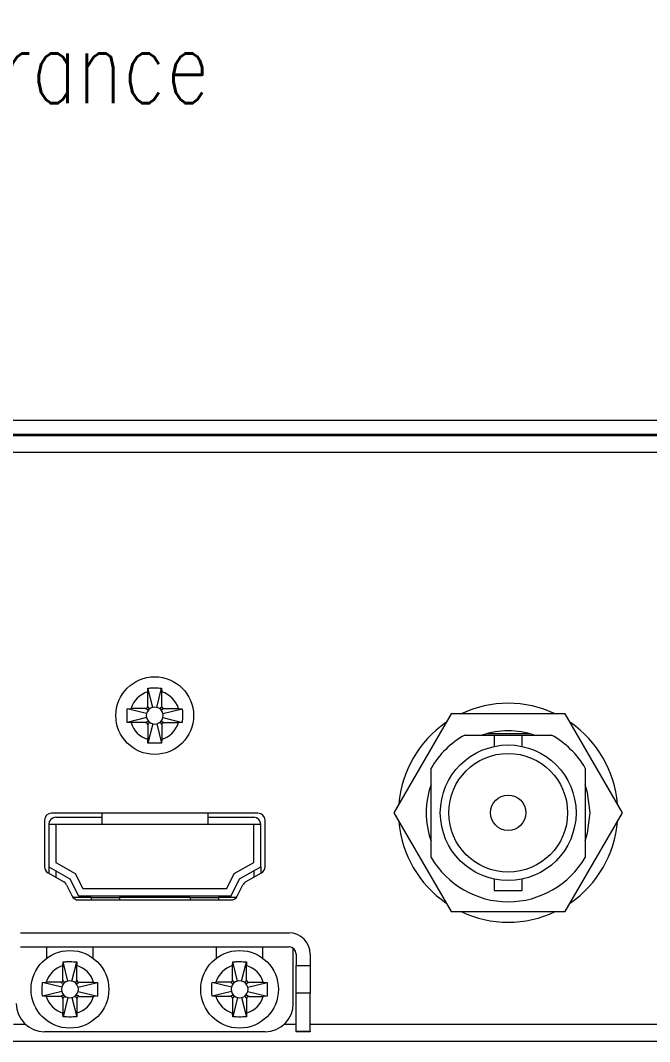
# Model space of a CAD drawing. Header units: millimetres. Extents: x 7 to 1038, y 7 to 730.
# Drawn here: x 58.87 to 81.12, y 238.54 to 274.69 of the extents above; entities that cross this region are included whole.
import ezdxf

# ---------------------------------------------------------------- set-up
doc = ezdxf.new("R2010")
doc.units = ezdxf.units.MM
doc.styles.add('SLDTEXTSTYLE1', font='TXT', dxfattribs={"width": 0.75, "bigfont": 'bigfont'})

# ---------------------------------------------------------------- blocks, each defined once
blk = doc.blocks.new('SW_NOTE_2')
at = {"color": 0, "linetype": 'Continuous', "lineweight": 0, "insert": (0, -0.117), "char_height": 2.64583, "attachment_point": 1, "style": 'SLDTEXTSTYLE1'}
blk.add_mtext('1.\\M+196A2\\M+19557\\M+19290\\M+18EDA\\M+190A1\\M+18CF6\\M+18DB7\\M+190BF\\M+199D2\\M+18FC6Common Tolerance', dxfattribs=at)

msp = doc.modelspace()

# ---------------------------------------------------------------- linework, layer by layer
at = {"color": 7, "linetype": 'Continuous', "lineweight": 15}
for p, q in [((43.0738, 260.5373), (261.1738, 260.5373)), ((42.9738, 260.0373), (261.2738, 260.0373)), ((43.6238, 259.9873), (260.6238, 259.9873)), ((260.6238, 259.3873), (43.6238, 259.3873)), ((63.3738, 250.9159), (63.3807, 251.0498)), ((63.3738, 250.4018), (63.3738, 250.9159)), ((63.551, 250.3684), (63.3807, 251.0498)), ((63.6966, 250.3684), (63.8669, 251.0498)), ((63.8669, 251.0498), (63.8738, 250.9159)), ((63.8738, 250.4018), (63.8738, 250.9159)), ((62.6513, 250.3205), (62.7853, 250.3273)), ((63.3328, 250.1501), (62.6513, 250.3205)), ((63.2993, 250.3273), (62.7853, 250.3273)), ((63.9148, 250.1501), (64.5963, 250.3205)), ((63.9483, 250.3273), (64.4623, 250.3273)), ((64.4623, 250.3273), (64.5963, 250.3205)), ((63.3328, 250.0046), (62.6513, 249.8342)), ((62.7853, 249.8273), (62.6513, 249.8342)), ((63.2993, 249.8273), (62.7853, 249.8273)), ((63.9148, 250.0046), (64.5963, 249.8342)), ((63.9483, 249.8273), (64.4623, 249.8273)), ((64.5963, 249.8342), (64.4623, 249.8273)), ((74.1031, 250.1373), (72.0823, 246.6373)), ((78.1445, 250.1373), (74.1031, 250.1373)), ((80.1652, 246.6373), (78.1445, 250.1373)), ((63.3738, 249.7528), (63.3738, 249.2388)), ((63.551, 249.7863), (63.3807, 249.1049)), ((63.6966, 249.7863), (63.8669, 249.1049)), ((63.8738, 249.7528), (63.8738, 249.2388)), ((76.8788, 249.4373), (75.3688, 249.4373)), ((63.3807, 249.1049), (63.3738, 249.2388)), ((63.8738, 249.2388), (63.8669, 249.1049)), ((74.5876, 249.3873), (75.6238, 249.3873)), ((75.6238, 249.3873), (75.6238, 248.986)), ((75.6238, 249.3873), (76.1238, 249.3873)), ((76.1238, 249.3873), (76.6238, 249.3873)), ((76.6238, 248.985), (76.6238, 249.3873)), ((76.6238, 249.3873), (77.66, 249.3873)), ((73.3988, 245.0572), (73.3988, 248.2175)), ((78.8488, 248.2175), (78.8488, 245.0572)), ((67.2738, 246.6248), (59.9738, 246.6248)), ((61.7488, 246.6248), (61.7488, 246.2273)), ((65.4988, 246.6248), (65.4988, 246.2273)), ((72.0823, 246.6373), (74.1031, 243.1373)), ((78.1445, 243.1373), (80.1652, 246.6373)), ((59.7238, 246.3748), (59.7238, 244.7272)), ((60.1238, 246.2273), (59.8738, 246.2273)), ((59.8738, 246.2273), (59.8738, 244.7273)), ((60.1238, 246.4773), (61.7488, 246.4773)), ((61.7488, 246.2273), (60.1238, 246.2273)), ((60.1238, 246.2273), (60.1238, 244.873)), ((65.4988, 246.2273), (61.7488, 246.2273)), ((65.4988, 246.4773), (67.1238, 246.4773)), ((67.1238, 246.2273), (65.4988, 246.2273)), ((67.3738, 246.2273), (67.1238, 246.2273)), ((67.1238, 244.873), (67.1238, 246.2273)), ((67.3738, 244.7273), (67.3738, 246.2273)), ((67.5238, 244.7272), (67.5238, 246.3748)), ((60.1238, 244.873), (60.8133, 244.4823)), ((66.4343, 244.4823), (67.1238, 244.873)), ((59.8488, 244.5107), (60.4088, 244.1874)), ((59.8738, 244.7273), (60.6238, 244.3023)), ((59.8738, 244.7273), (59.8738, 244.4962)), ((60.1238, 244.5857), (60.1238, 244.3519)), ((60.8133, 244.4823), (61.0783, 243.9523)), ((66.1693, 243.9523), (66.4343, 244.4823)), ((66.6238, 244.3023), (67.3738, 244.7273)), ((66.8388, 244.1874), (67.3988, 244.5107)), ((67.1238, 244.5857), (67.1238, 244.3519)), ((67.3738, 244.7273), (67.3738, 244.4962)), ((60.5074, 244.0827), (60.7047, 243.688)), ((60.6238, 244.3023), (60.9238, 243.7023)), ((66.3238, 243.7023), (66.6238, 244.3023)), ((66.5429, 243.688), (66.7402, 244.0827)), ((75.6238, 244.2896), (75.6238, 243.8873)), ((76.6238, 243.8873), (76.6238, 244.2887)), ((60.9238, 243.7023), (66.3238, 243.7023)), ((61.0783, 243.9523), (66.1693, 243.9523)), ((75.6238, 243.8873), (76.1238, 243.8873)), ((76.1238, 243.8873), (76.6238, 243.8873)), ((61.3738, 243.6373), (60.7383, 243.6373)), ((60.9283, 243.5498), (66.3193, 243.5498)), ((61.3738, 243.6373), (61.3738, 243.5498)), ((61.3738, 243.6373), (62.3738, 243.6373)), ((62.3738, 243.6373), (62.3738, 243.5498)), ((64.8738, 243.6373), (62.3738, 243.6373)), ((64.8738, 243.6373), (64.8738, 243.5498)), ((64.8738, 243.6373), (65.8738, 243.6373)), ((65.8738, 243.6373), (65.8738, 243.5498)), ((66.5093, 243.6373), (65.8738, 243.6373)), ((74.1031, 243.1373), (78.1445, 243.1373)), ((58.8738, 242.3873), (68.3738, 242.3873)), ((58.8738, 241.8873), (68.3738, 241.8873)), ((59.7988, 241.8873), (59.7988, 241.4873)), ((61.4488, 241.4873), (61.4488, 241.8873)), ((65.7988, 241.8873), (65.7988, 241.4873)), ((67.4488, 241.4873), (67.4488, 241.8873)), ((68.5238, 239.8873), (68.5238, 241.8373)), ((68.6238, 241.6373), (68.6238, 241.2345)), ((69.1238, 241.6373), (69.1238, 241.2345)), ((60.3738, 241.2259), (60.3807, 241.3598)), ((60.3738, 240.7118), (60.3738, 241.2259)), ((60.551, 240.6784), (60.3807, 241.3598)), ((60.6966, 240.6784), (60.8669, 241.3598)), ((60.8669, 241.3598), (60.8738, 241.2259)), ((60.8738, 240.7118), (60.8738, 241.2259)), ((66.3738, 241.2259), (66.3807, 241.3598)), ((66.3738, 240.7118), (66.3738, 241.2259)), ((66.551, 240.6784), (66.3807, 241.3598)), ((66.6966, 240.6784), (66.8669, 241.3598)), ((66.8669, 241.3598), (66.8738, 241.2259)), ((66.8738, 240.7118), (66.8738, 241.2259)), ((68.6238, 241.2345), (69.1238, 241.2345)), ((68.6238, 240.2481), (68.6238, 241.2345)), ((69.1238, 241.2345), (69.1238, 240.2481)), ((59.6513, 240.6305), (59.7853, 240.6373)), ((60.3328, 240.4601), (59.6513, 240.6305)), ((60.2993, 240.6373), (59.7853, 240.6373)), ((60.9148, 240.4601), (61.5963, 240.6305)), ((60.9483, 240.6373), (61.4623, 240.6373)), ((61.4623, 240.6373), (61.5963, 240.6305)), ((65.6513, 240.6305), (65.7853, 240.6373)), ((66.3327, 240.4601), (65.6513, 240.6305)), ((66.2993, 240.6373), (65.7853, 240.6373)), ((66.9148, 240.4601), (67.5963, 240.6305)), ((66.9483, 240.6373), (67.4623, 240.6373)), ((67.4623, 240.6373), (67.5963, 240.6305)), ((60.3328, 240.3146), (59.6513, 240.1442)), ((59.7853, 240.1373), (59.6513, 240.1442)), ((60.2993, 240.1373), (59.7853, 240.1373)), ((60.3738, 240.0628), (60.3738, 239.5488)), ((60.551, 240.0963), (60.3807, 239.4149)), ((60.6966, 240.0963), (60.8669, 239.4149)), ((60.8738, 240.0628), (60.8738, 239.5488)), ((60.9148, 240.3146), (61.5963, 240.1442)), ((60.9483, 240.1373), (61.4623, 240.1373)), ((61.5963, 240.1442), (61.4623, 240.1373)), ((66.3327, 240.3146), (65.6513, 240.1442)), ((65.7853, 240.1373), (65.6513, 240.1442)), ((66.2993, 240.1373), (65.7853, 240.1373)), ((66.3738, 240.0628), (66.3738, 239.5488)), ((66.551, 240.0963), (66.3807, 239.4149)), ((66.6966, 240.0963), (66.8669, 239.4149)), ((66.8738, 240.0628), (66.8738, 239.5488)), ((66.9148, 240.3146), (67.5963, 240.1442)), ((66.9483, 240.1373), (67.4623, 240.1373)), ((67.5963, 240.1442), (67.4623, 240.1373)), ((69.1238, 240.2481), (68.6238, 240.2481)), ((68.6238, 238.9009), (68.6238, 240.2481)), ((69.1238, 238.9009), (69.1238, 240.2481)), ((60.3807, 239.4149), (60.3738, 239.5488)), ((60.8738, 239.5488), (60.8669, 239.4149)), ((66.3807, 239.4149), (66.3738, 239.5488)), ((66.8738, 239.5488), (66.8669, 239.4149)), ((67.5238, 238.8873), (59.7238, 238.8873)), ((68.6238, 238.9009), (69.1238, 238.9009)), ((68.6238, 238.8873), (68.6238, 238.9009)), ((69.1238, 238.8873), (68.6238, 238.8873)), ((69.1238, 238.9009), (69.1238, 238.8873)), ((261.3738, 238.5373), (42.8738, 238.5373))]:
    msp.add_line(p, q, dxfattribs=at)
at = {"color": 8, "linetype": 'Continuous', "lineweight": 15}
for p, q in [((59.0624, 239.1373), (58.6238, 239.1373)), ((68.6238, 239.1373), (68.1852, 239.1373)), ((135.6238, 239.1373), (69.1238, 239.1373))]:
    msp.add_line(p, q, dxfattribs=at)
at = {"color": 7, "linetype": 'Continuous', "lineweight": 15, "flags": 128}
for points in [[(63.4117, 250.2895), (63.3626, 250.2252), (63.3328, 250.1501)], [(63.551, 250.3684), (63.4759, 250.3385), (63.4117, 250.2895)], [(63.6966, 250.3684), (63.6238, 250.3774), (63.551, 250.3684)], [(63.8359, 250.2895), (63.7717, 250.3385), (63.6966, 250.3684)], [(63.9148, 250.1501), (63.885, 250.2252), (63.8359, 250.2895)], [(63.3328, 250.1501), (63.3237, 250.0773), (63.3328, 250.0046)], [(63.3328, 250.0046), (63.3626, 249.9295), (63.4117, 249.8652)], [(63.4117, 249.8652), (63.4759, 249.8162), (63.551, 249.7863)], [(63.6966, 249.7863), (63.7717, 249.8162), (63.8359, 249.8652)], [(63.8359, 249.8652), (63.885, 249.9295), (63.9148, 250.0046)], [(63.9148, 250.0046), (63.9239, 250.0773), (63.9148, 250.1501)], [(63.551, 249.7863), (63.6238, 249.7773), (63.6966, 249.7863)], [(79.0238, 246.6373), (78.9327, 247.3585), (78.8488, 247.6295)], [(78.8488, 245.6452), (78.9327, 245.9161), (79.0238, 246.6373)], [(60.3328, 240.4601), (60.3237, 240.3873), (60.3328, 240.3146)], [(60.4117, 240.5995), (60.3626, 240.5352), (60.3328, 240.4601)], [(60.551, 240.6784), (60.4759, 240.6485), (60.4117, 240.5995)], [(60.6966, 240.6784), (60.6238, 240.6874), (60.551, 240.6784)], [(60.8359, 240.5995), (60.7717, 240.6485), (60.6966, 240.6784)], [(60.9148, 240.4601), (60.885, 240.5352), (60.8359, 240.5995)], [(60.9148, 240.3146), (60.9239, 240.3873), (60.9148, 240.4601)], [(66.3327, 240.4601), (66.3237, 240.3873), (66.3327, 240.3146)], [(66.4117, 240.5995), (66.3626, 240.5352), (66.3327, 240.4601)], [(66.551, 240.6784), (66.4759, 240.6485), (66.4117, 240.5995)], [(66.6966, 240.6784), (66.6238, 240.6874), (66.551, 240.6784)], [(66.8359, 240.5995), (66.7717, 240.6485), (66.6966, 240.6784)], [(66.9148, 240.4601), (66.885, 240.5352), (66.8359, 240.5995)], [(66.9148, 240.3146), (66.9239, 240.3873), (66.9148, 240.4601)], [(60.3328, 240.3146), (60.3626, 240.2395), (60.4117, 240.1752)], [(60.4117, 240.1752), (60.4759, 240.1262), (60.551, 240.0963)], [(60.551, 240.0963), (60.6238, 240.0873), (60.6966, 240.0963)], [(60.6966, 240.0963), (60.7717, 240.1262), (60.8359, 240.1752)], [(60.8359, 240.1752), (60.885, 240.2395), (60.9148, 240.3146)], [(66.3327, 240.3146), (66.3626, 240.2395), (66.4117, 240.1752)], [(66.4117, 240.1752), (66.4759, 240.1262), (66.551, 240.0963)], [(66.551, 240.0963), (66.6238, 240.0873), (66.6966, 240.0963)], [(66.6966, 240.0963), (66.7717, 240.1262), (66.8359, 240.1752)], [(66.8359, 240.1752), (66.885, 240.2395), (66.9148, 240.3146)]]:
    msp.add_lwpolyline(points, dxfattribs=at)
at = {"color": 7, "linetype": 'Continuous', "lineweight": 15}
for centre, radius in [((63.6238, 250.0773), 1.375), ((76.1238, 246.6373), 2.4), ((76.1238, 246.6373), 2.1), ((76.1238, 246.6373), 0.625), ((60.6238, 240.3873), 1.375), ((66.6238, 240.3873), 1.375)]:
    msp.add_circle(centre, radius, dxfattribs=at)
for centre, radius, start, end in [((63.6238, 250.0773), 0.875, 106.60155, 163.39845), ((63.6238, 250.0773), 0.875, 16.60155, 73.39845), ((76.1238, 246.6373), 3.875, 64.58538, 115.41462), ((63.6238, 250.0773), 0.875, 196.60155, 253.39845), ((63.6238, 250.0773), 0.875, 286.60155, 343.39845), ((76.1238, 246.6373), 3.875, 124.58538, 175.41462), ((76.1238, 246.6373), 3.875, 4.58538, 55.41462), ((76.1238, 246.6373), 2.9, 71.49137, 108.50863), ((76.1238, 246.6373), 3.15, 119.18898, 149.89177), ((76.1238, 246.6373), 3.15, 30.10823, 60.81102), ((76.1238, 246.6373), 2.9, 159.99373, 200.00627), ((59.9738, 246.3748), 0.25, 90, 180), ((67.2738, 246.3748), 0.25, 0, 90), ((60.1238, 246.2273), 0.25, 90, 180), ((67.1238, 246.2273), 0.25, 0, 90), ((76.1238, 246.6373), 3.875, 184.58538, 235.41462), ((76.1238, 246.6373), 3.875, 304.58538, 355.41462), ((76.1238, 246.6373), 3.15, 210.10823, 329.89177), ((59.9738, 244.7272), 0.25, 180, 240), ((67.2738, 244.7272), 0.25, 300, 0), ((60.2838, 243.9709), 0.25, 26.56505, 60), ((66.9638, 243.9709), 0.25, 120, 153.43495), ((60.9283, 243.7998), 0.25, 206.56505, 270), ((66.3193, 243.7998), 0.25, 270, 333.43495), ((76.1238, 246.6373), 3.875, 244.58538, 295.41462), ((68.3738, 241.6373), 0.75, 0, 90), ((68.3738, 241.6373), 0.25, 0, 90), ((60.6238, 240.3873), 0.875, 106.60155, 163.39845), ((60.6238, 240.3873), 0.875, 16.60155, 73.39845), ((66.6238, 240.3873), 0.875, 106.60155, 163.39845), ((66.6238, 240.3873), 0.875, 16.60155, 73.39845), ((60.6238, 240.3873), 0.875, 196.60155, 253.39845), ((60.6238, 240.3873), 0.875, 286.60155, 343.39845), ((66.6238, 240.3873), 0.875, 196.60155, 253.39845), ((66.6238, 240.3873), 0.875, 286.60155, 343.39845), ((59.7238, 239.8873), 1, 180, 270), ((67.5238, 239.8873), 1, 270, 0)]:
    msp.add_arc(centre, radius, start, end, dxfattribs=at)
for points, knots in [([(63.3807, 251.0498), (63.4223, 251.0524), (63.5054, 251.0575), (63.6677, 251.0601), (63.7881, 251.0539), (63.8669, 251.0498)], [0, 0, 0, 0, 0.2569091, 0.5137831, 1, 1, 1, 1]), ([(62.6513, 249.8342), (62.6487, 249.8758), (62.6436, 249.9589), (62.641, 250.1213), (62.6473, 250.2417), (62.6513, 250.3205)], [0, 0, 0, 0, 0.256907, 0.5137857, 1, 1, 1, 1]), ([(63.2993, 250.3273), (63.3077, 250.3282), (63.3245, 250.3298), (63.3469, 250.3427), (63.3637, 250.3616), (63.3725, 250.3825), (63.3734, 250.3963), (63.3738, 250.4018)], [0, 0, 0, 0, 0.2154005, 0.4308243, 0.6447072, 0.85793, 1, 1, 1, 1]), ([(63.4117, 250.2895), (63.4115, 250.2894), (63.3835, 250.2737), (63.3306, 250.3027), (63.3159, 250.3177), (63.2993, 250.3262), (63.2993, 250.3273), (63.2993, 250.3273)], [0, 0, 0, 0, 0.0036466, 0.5077342, 0.9337654, 0.9999323, 1, 1, 1, 1]), ([(63.3738, 250.4018), (63.3738, 250.4018), (63.3738, 250.4004), (63.3868, 250.3898), (63.396, 250.3717), (63.4126, 250.3406), (63.4173, 250.3167), (63.4165, 250.3034), (63.4147, 250.296), (63.4131, 250.2922), (63.4121, 250.2902), (63.4118, 250.2897), (63.4117, 250.2895)], [0, 0, 0, 0, 0.0000678, 0.0660478, 0.4908824, 0.7403992, 0.8671646, 0.9314284, 0.9638334, 0.990443, 0.9963625, 1, 1, 1, 1]), ([(63.8359, 250.2895), (63.8358, 250.2897), (63.8202, 250.3177), (63.8471, 250.3682), (63.8681, 250.3896), (63.8714, 250.4005), (63.8738, 250.4018), (63.8738, 250.4018)], [0, 0, 0, 0, 0.0036477, 0.507735, 0.9337644, 0.99993, 1, 1, 1, 1]), ([(63.9483, 250.3273), (63.9483, 250.3273), (63.9483, 250.3262), (63.9318, 250.3178), (63.9192, 250.3043), (63.8869, 250.2887), (63.8632, 250.2838), (63.8498, 250.2846), (63.8425, 250.2865), (63.8387, 250.288), (63.8367, 250.2891), (63.8361, 250.2894), (63.8359, 250.2895)], [0, 0, 0, 0, 0.00006754, 0.06604858, 0.49088058, 0.7404023, 0.86716342, 0.93142817, 0.96383548, 0.99044429, 0.99636359, 1, 1, 1, 1]), ([(63.8738, 250.4018), (63.8746, 250.3934), (63.8762, 250.3766), (63.8891, 250.3542), (63.908, 250.3375), (63.9289, 250.3286), (63.9428, 250.3277), (63.9483, 250.3273)], [0, 0, 0, 0, 0.2153819, 0.4308666, 0.6447372, 0.8579585, 1, 1, 1, 1]), ([(64.5963, 250.3205), (64.5988, 250.2789), (64.604, 250.1957), (64.6065, 250.0334), (64.6003, 249.913), (64.5963, 249.8342)], [0, 0, 0, 0, 0.2569069, 0.5137856, 1, 1, 1, 1]), ([(63.2993, 249.8273), (63.2993, 249.8273), (63.2993, 249.8285), (63.3158, 249.8368), (63.3284, 249.8504), (63.3607, 249.866), (63.3844, 249.8709), (63.3978, 249.8701), (63.4051, 249.8682), (63.4089, 249.8667), (63.4109, 249.8656), (63.4115, 249.8653), (63.4117, 249.8652)], [0, 0, 0, 0, 0.0000675, 0.0660487, 0.4908844, 0.7404019, 0.8671632, 0.9314281, 0.9638354, 0.9904443, 0.9963636, 1, 1, 1, 1]), ([(63.3738, 249.7528), (63.373, 249.7612), (63.3713, 249.7781), (63.3585, 249.8004), (63.3396, 249.8172), (63.3186, 249.8261), (63.3048, 249.827), (63.2993, 249.8273)], [0, 0, 0, 0, 0.2153902, 0.4308727, 0.6447409, 0.85796, 1, 1, 1, 1]), ([(63.4117, 249.8652), (63.4118, 249.865), (63.4274, 249.8369), (63.3966, 249.7865), (63.3869, 249.765), (63.3738, 249.7542), (63.3738, 249.7528), (63.3738, 249.7528)], [0, 0, 0, 0, 0.0036477, 0.507736, 0.9337663, 0.999932, 1, 1, 1, 1]), ([(63.8738, 249.7528), (63.8738, 249.7528), (63.8714, 249.7542), (63.8682, 249.765), (63.8498, 249.783), (63.8352, 249.8141), (63.8303, 249.8379), (63.8311, 249.8513), (63.8329, 249.8587), (63.8345, 249.8624), (63.8355, 249.8645), (63.8358, 249.865), (63.8359, 249.8652)], [0, 0, 0, 0, 0.00006983, 0.06604969, 0.49088347, 0.74039973, 0.86716482, 0.93142855, 0.96383345, 0.99044303, 0.99636255, 1, 1, 1, 1]), ([(63.8359, 249.8652), (63.8361, 249.8653), (63.8641, 249.881), (63.917, 249.852), (63.9317, 249.837), (63.9483, 249.8285), (63.9483, 249.8273), (63.9483, 249.8273)], [0, 0, 0, 0, 0.00364661, 0.50773844, 0.93376561, 0.99993227, 1, 1, 1, 1]), ([(63.9483, 249.8273), (63.9399, 249.8265), (63.9231, 249.8249), (63.9007, 249.812), (63.8839, 249.7931), (63.8751, 249.7722), (63.8742, 249.7584), (63.8738, 249.7528)], [0, 0, 0, 0, 0.2154021, 0.4308273, 0.6447121, 0.8579363, 1, 1, 1, 1]), ([(63.8669, 249.1049), (63.8253, 249.1023), (63.7422, 249.0971), (63.5799, 249.0946), (63.4595, 249.1008), (63.3807, 249.1049)], [0, 0, 0, 0, 0.2569091, 0.5137831, 1, 1, 1, 1]), ([(60.3807, 241.3598), (60.4223, 241.3624), (60.5054, 241.3675), (60.6677, 241.3701), (60.7881, 241.3639), (60.8669, 241.3598)], [0, 0, 0, 0, 0.2569088, 0.513783, 1, 1, 1, 1]), ([(66.3807, 241.3598), (66.4223, 241.3624), (66.5054, 241.3675), (66.6677, 241.3701), (66.7881, 241.3639), (66.8669, 241.3598)], [0, 0, 0, 0, 0.2568974, 0.5137756, 1, 1, 1, 1]), ([(59.6513, 240.1442), (59.6487, 240.1858), (59.6436, 240.2689), (59.641, 240.4313), (59.6473, 240.5517), (59.6513, 240.6305)], [0, 0, 0, 0, 0.2569053, 0.513786, 1, 1, 1, 1]), ([(60.2993, 240.6373), (60.3077, 240.6382), (60.3245, 240.6398), (60.3469, 240.6526), (60.3637, 240.6716), (60.3725, 240.6925), (60.3734, 240.7063), (60.3738, 240.7118)], [0, 0, 0, 0, 0.2153409, 0.4308227, 0.6447151, 0.8579365, 1, 1, 1, 1]), ([(60.4117, 240.5995), (60.4115, 240.5994), (60.3835, 240.5837), (60.3306, 240.6126), (60.3159, 240.628), (60.2993, 240.6361), (60.2993, 240.6373), (60.2993, 240.6373)], [0, 0, 0, 0, 0.00364656, 0.50773831, 0.93376545, 0.9999322, 1, 1, 1, 1]), ([(60.3738, 240.7118), (60.3738, 240.7118), (60.3761, 240.7107), (60.3794, 240.6991), (60.3978, 240.6818), (60.4124, 240.6506), (60.4173, 240.6267), (60.4165, 240.6134), (60.4147, 240.606), (60.4131, 240.6022), (60.4121, 240.6002), (60.4118, 240.5997), (60.4117, 240.5995)], [0, 0, 0, 0, 0.0000697, 0.0660497, 0.4908812, 0.7403998, 0.8671642, 0.931428, 0.9638335, 0.9904427, 0.9963621, 1, 1, 1, 1]), ([(60.8359, 240.5995), (60.8358, 240.5997), (60.8202, 240.6278), (60.851, 240.6785), (60.8606, 240.6991), (60.8738, 240.7106), (60.8738, 240.7118), (60.8738, 240.7118)], [0, 0, 0, 0, 0.0036481, 0.5077363, 0.9337663, 0.9999322, 1, 1, 1, 1]), ([(60.9483, 240.6373), (60.9483, 240.6373), (60.9483, 240.6361), (60.9318, 240.6281), (60.9192, 240.6142), (60.8869, 240.5987), (60.8632, 240.5938), (60.8498, 240.5946), (60.8425, 240.5965), (60.8387, 240.598), (60.8367, 240.5991), (60.8361, 240.5994), (60.8359, 240.5995)], [0, 0, 0, 0, 0.0000676, 0.0660489, 0.4908846, 0.740402, 0.8671634, 0.9314283, 0.9638356, 0.9904443, 0.9963637, 1, 1, 1, 1]), ([(60.8738, 240.7118), (60.8746, 240.7034), (60.8762, 240.6866), (60.8891, 240.6642), (60.908, 240.6475), (60.9289, 240.6386), (60.9428, 240.6377), (60.9483, 240.6373)], [0, 0, 0, 0, 0.215385, 0.4308716, 0.6447415, 0.8579598, 1, 1, 1, 1]), ([(61.5963, 240.6305), (61.5988, 240.5889), (61.604, 240.5057), (61.6065, 240.3434), (61.6003, 240.223), (61.5963, 240.1442)], [0, 0, 0, 0, 0.2569072, 0.513786, 1, 1, 1, 1]), ([(65.6513, 240.1442), (65.6487, 240.1858), (65.6436, 240.2689), (65.641, 240.4313), (65.6473, 240.5517), (65.6513, 240.6305)], [0, 0, 0, 0, 0.2569053, 0.513786, 1, 1, 1, 1]), ([(66.2993, 240.6373), (66.3077, 240.6382), (66.3245, 240.6398), (66.3469, 240.6526), (66.3637, 240.6716), (66.3725, 240.6925), (66.3734, 240.7063), (66.3738, 240.7118)], [0, 0, 0, 0, 0.215398, 0.4308738, 0.6447179, 0.8579334, 1, 1, 1, 1]), ([(66.4117, 240.5995), (66.4115, 240.5994), (66.3834, 240.5837), (66.3345, 240.6126), (66.3084, 240.6279), (66.3017, 240.6362), (66.2993, 240.6373), (66.2993, 240.6373)], [0, 0, 0, 0, 0.0036466, 0.5077343, 0.9337657, 0.9999301, 1, 1, 1, 1]), ([(66.3738, 240.7118), (66.3738, 240.7118), (66.3738, 240.7106), (66.3868, 240.6992), (66.3959, 240.6818), (66.4126, 240.6506), (66.4173, 240.6267), (66.4165, 240.6134), (66.4147, 240.606), (66.4131, 240.6022), (66.4121, 240.6002), (66.4118, 240.5997), (66.4117, 240.5995)], [0, 0, 0, 0, 0.0000676, 0.0660478, 0.4908822, 0.7403993, 0.867164, 0.9314279, 0.9638334, 0.9904427, 0.9963621, 1, 1, 1, 1]), ([(66.8359, 240.5995), (66.8358, 240.5997), (66.8202, 240.6278), (66.8471, 240.6785), (66.8681, 240.699), (66.8714, 240.7107), (66.8738, 240.7118), (66.8738, 240.7118)], [0, 0, 0, 0, 0.0036481, 0.5077367, 0.9337643, 0.9999301, 1, 1, 1, 1]), ([(66.9483, 240.6373), (66.9483, 240.6373), (66.9459, 240.6362), (66.9393, 240.628), (66.9174, 240.6143), (66.8871, 240.5987), (66.8632, 240.5938), (66.8498, 240.5946), (66.8425, 240.5965), (66.8387, 240.598), (66.8367, 240.5991), (66.8361, 240.5994), (66.8359, 240.5995)], [0, 0, 0, 0, 0.0000697, 0.0660506, 0.4908811, 0.7403972, 0.8671641, 0.9314286, 0.9638358, 0.9904444, 0.9963637, 1, 1, 1, 1]), ([(66.8738, 240.7118), (66.8746, 240.7034), (66.8763, 240.6866), (66.8891, 240.6642), (66.908, 240.6475), (66.9289, 240.6386), (66.9428, 240.6377), (66.9483, 240.6373)], [0, 0, 0, 0, 0.215378, 0.4308265, 0.6446895, 0.8579009, 1, 1, 1, 1]), ([(67.5963, 240.6305), (67.5988, 240.5889), (67.604, 240.5057), (67.6065, 240.3434), (67.6003, 240.223), (67.5963, 240.1442)], [0, 0, 0, 0, 0.2569079, 0.5137863, 1, 1, 1, 1]), ([(60.2993, 240.1373), (60.2993, 240.1373), (60.2993, 240.1386), (60.3158, 240.1465), (60.3284, 240.1604), (60.3607, 240.176), (60.3844, 240.1809), (60.3978, 240.1801), (60.4051, 240.1782), (60.4089, 240.1767), (60.4109, 240.1756), (60.4115, 240.1753), (60.4117, 240.1752)], [0, 0, 0, 0, 0.0000676, 0.0660484, 0.4908798, 0.7403966, 0.8671635, 0.9314282, 0.9638354, 0.9904444, 0.9963637, 1, 1, 1, 1]), ([(60.3738, 240.0628), (60.373, 240.0712), (60.3713, 240.0881), (60.3585, 240.1104), (60.3396, 240.1272), (60.3186, 240.1361), (60.3048, 240.137), (60.2993, 240.1373)], [0, 0, 0, 0, 0.2153837, 0.4308647, 0.6447361, 0.8579589, 1, 1, 1, 1]), ([(60.4117, 240.1752), (60.4118, 240.175), (60.4274, 240.147), (60.4005, 240.0966), (60.3795, 240.0748), (60.3761, 240.0643), (60.3738, 240.0628), (60.3738, 240.0628)], [0, 0, 0, 0, 0.0036473, 0.5077361, 0.9337643, 0.9999299, 1, 1, 1, 1]), ([(60.8738, 240.0628), (60.8738, 240.0628), (60.8738, 240.0644), (60.8607, 240.0745), (60.8516, 240.0931), (60.835, 240.1241), (60.8303, 240.1479), (60.8311, 240.1613), (60.8329, 240.1687), (60.8345, 240.1724), (60.8355, 240.1745), (60.8358, 240.175), (60.8359, 240.1752)], [0, 0, 0, 0, 0.0000679, 0.0660478, 0.4908827, 0.7403993, 0.8671647, 0.9314287, 0.9638334, 0.9904435, 0.9963629, 1, 1, 1, 1]), ([(60.8359, 240.1752), (60.8361, 240.1753), (60.8641, 240.191), (60.917, 240.1621), (60.9317, 240.1467), (60.9483, 240.1386), (60.9483, 240.1373), (60.9483, 240.1373)], [0, 0, 0, 0, 0.0036466, 0.5077342, 0.9337655, 0.9999322, 1, 1, 1, 1]), ([(60.9483, 240.1373), (60.9399, 240.1365), (60.9231, 240.1349), (60.9007, 240.122), (60.8839, 240.1031), (60.8751, 240.0822), (60.8742, 240.0684), (60.8738, 240.0628)], [0, 0, 0, 0, 0.2153997, 0.4308253, 0.6447076, 0.8579323, 1, 1, 1, 1]), ([(66.2993, 240.1373), (66.2993, 240.1373), (66.3017, 240.1385), (66.3083, 240.1467), (66.3302, 240.1604), (66.3605, 240.176), (66.3844, 240.1809), (66.3978, 240.1801), (66.4051, 240.1782), (66.4089, 240.1767), (66.4109, 240.1756), (66.4115, 240.1753), (66.4117, 240.1752)], [0, 0, 0, 0, 0.0000697, 0.0660483, 0.4908844, 0.7404022, 0.8671697, 0.9314279, 0.9638352, 0.9904443, 0.9963637, 1, 1, 1, 1]), ([(66.3738, 240.0628), (66.373, 240.0712), (66.3713, 240.0881), (66.3585, 240.1104), (66.3396, 240.1272), (66.3186, 240.1361), (66.3048, 240.137), (66.2993, 240.1373)], [0, 0, 0, 0, 0.2153884, 0.4308325, 0.6447458, 0.8579628, 1, 1, 1, 1]), ([(66.4117, 240.1752), (66.4118, 240.175), (66.4274, 240.147), (66.3966, 240.0967), (66.3869, 240.0746), (66.3738, 240.0644), (66.3738, 240.0628), (66.3738, 240.0628)], [0, 0, 0, 0, 0.00364735, 0.50773571, 0.93376631, 0.9999319, 1, 1, 1, 1]), ([(66.8738, 240.0628), (66.8738, 240.0628), (66.8714, 240.0643), (66.8682, 240.0747), (66.8498, 240.0931), (66.8352, 240.1241), (66.8303, 240.1479), (66.8311, 240.1613), (66.8329, 240.1687), (66.8345, 240.1724), (66.8355, 240.1745), (66.8358, 240.175), (66.8359, 240.1752)], [0, 0, 0, 0, 0.0000699, 0.0660497, 0.490882, 0.7404002, 0.8671655, 0.9314294, 0.963834, 0.9904468, 0.9963629, 1, 1, 1, 1]), ([(66.8359, 240.1752), (66.8361, 240.1753), (66.8641, 240.191), (66.9131, 240.1621), (66.9392, 240.1468), (66.9459, 240.1385), (66.9483, 240.1373), (66.9483, 240.1373)], [0, 0, 0, 0, 0.0036466, 0.5077374, 0.9337638, 0.9999301, 1, 1, 1, 1]), ([(66.9483, 240.1373), (66.9399, 240.1365), (66.9231, 240.1349), (66.9007, 240.122), (66.8839, 240.1031), (66.8751, 240.0822), (66.8742, 240.0684), (66.8738, 240.0628)], [0, 0, 0, 0, 0.21538921, 0.43086018, 0.64473195, 0.85794623, 1, 1, 1, 1]), ([(60.8669, 239.4149), (60.8253, 239.4123), (60.7422, 239.4071), (60.5799, 239.4046), (60.4595, 239.4108), (60.3807, 239.4149)], [0, 0, 0, 0, 0.2569089, 0.5137831, 1, 1, 1, 1]), ([(66.8669, 239.4149), (66.8253, 239.4123), (66.7422, 239.4071), (66.5799, 239.4046), (66.4595, 239.4108), (66.3807, 239.4149)], [0, 0, 0, 0, 0.2569128, 0.5137909, 1, 1, 1, 1])]:
    msp.add_open_spline(points, degree=3, knots=knots, dxfattribs=at)

# ---------------------------------------------------------------- block references
at = {"color": 7, "linetype": 'Continuous', "lineweight": 0}
msp.add_blockref('SW_NOTE_2', (15.0863, 274.5188), dxfattribs=at)

doc.saveas('drawing.dxf')
